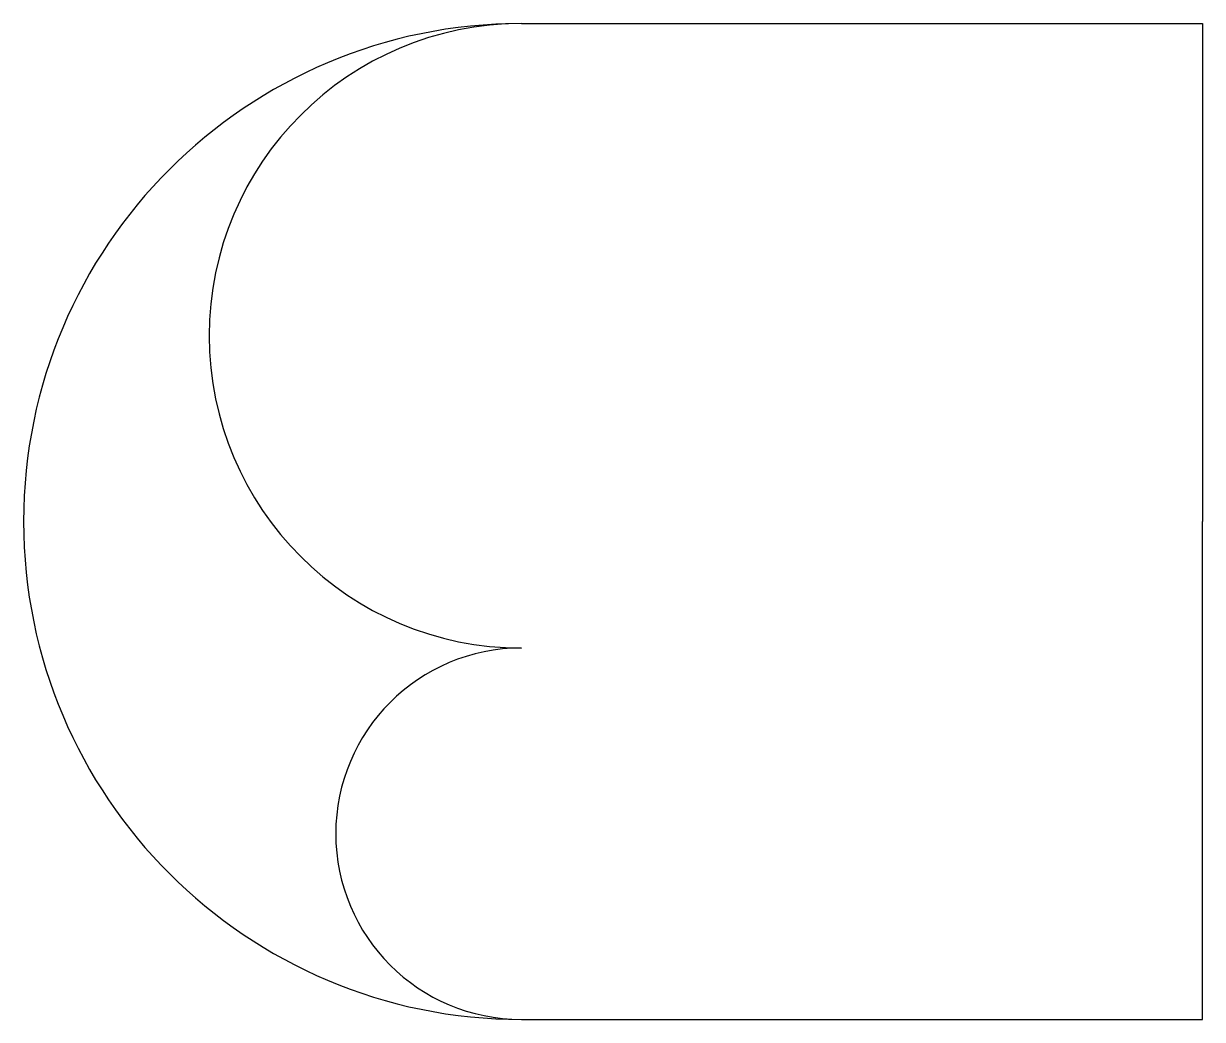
# Model space of a CAD drawing. Extents: x -13 to 17.8, y -13 to 13.
import ezdxf

# ---------------------------------------------------------------- set-up
doc = ezdxf.new("R2010")
doc.units = 0
doc.layers.add('MODELSKETCH_VISIBLE', color=7, linetype='CONTINUOUS')

msp = doc.modelspace()

# ---------------------------------------------------------------- linework, layer by layer
at = {"layer": 'MODELSKETCH_VISIBLE'}
for p, q in [((0, 13.018), (17.807, 13.018)), ((17.807, 13.018), (17.807, 0)), ((17.807, -13.018), (17.807, 0)), ((0, -13.018), (17.807, -13.018))]:
    msp.add_line(p, q, dxfattribs=at)
for centre, radius in [((0, 0), 13.018), ((0, 4.855), 8.163), ((0, -8.163), 4.855)]:
    msp.add_arc(centre, radius, 90, 270, dxfattribs=at)

doc.saveas('drawing.dxf')
